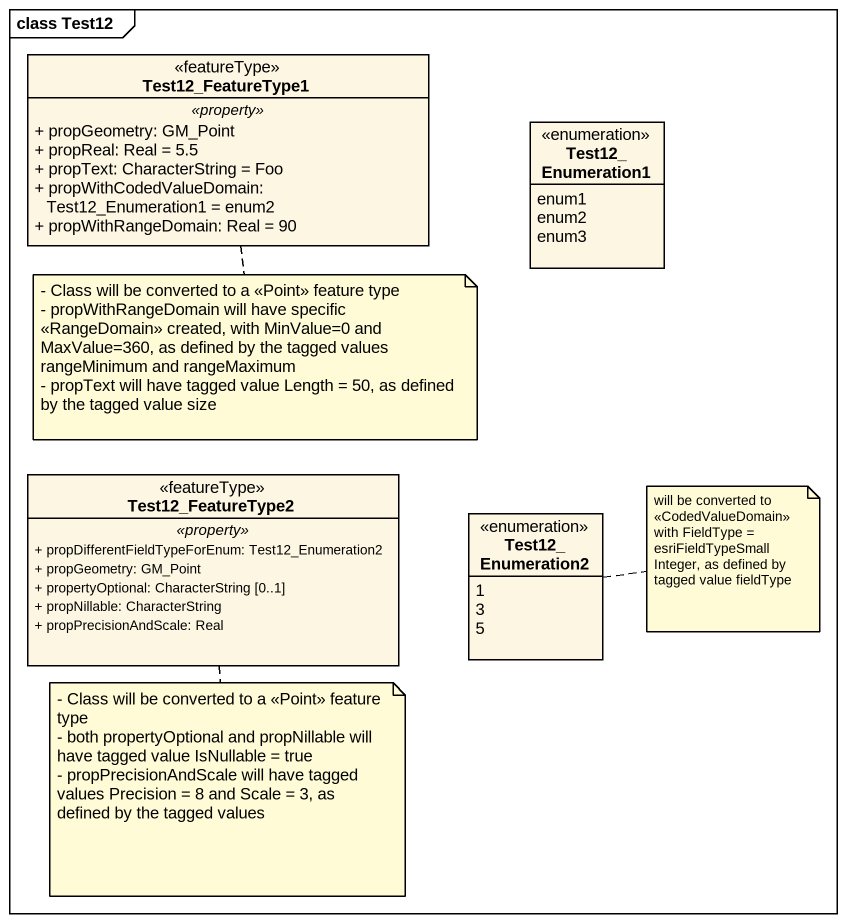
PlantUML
@startuml
mainframe class Test12
hide circle
hide empty members
skinparam classAttributeIconSize 0
class Test12_FeatureType1 <<featureType>> {
  .. <<property>> ..
  + propGeometry: GM_Point
  + propReal: Real = 5.5
  + propText: CharacterString = Foo
  + propWithCodedValueDomain: Test12_Enumeration1 = enum2
  + propWithRangeDomain: Real = 90
}
enum Test12_Enumeration1 {
  enum1
  enum2
  enum3
}
class Test12_FeatureType2 <<featureType>> {
  .. <<property>> ..
  + propDifferentFieldTypeForEnum: Test12_Enumeration2
  + propGeometry: GM_Point
  + propertyOptional: CharacterString [0..1]
  + propNillable: CharacterString
  + propPrecisionAndScale: Real
}
enum Test12_Enumeration2 {
  1
  3
  5
}
note bottom of Test12_FeatureType1
  - Class will be converted to a <<Point>> feature type
  - propWithRangeDomain will have specific <<RangeDomain>> created, with MinValue=0 and MaxValue=360, as defined by the tagged values rangeMinimum and rangeMaximum
  - propText will have tagged value Length = 50, as defined by the tagged value size
end note
note right of Test12_Enumeration2 : will be converted to <<CodedValueDomain>> with FieldType = esriFieldTypeSmallInteger, as defined by tagged value fieldType
note bottom of Test12_FeatureType2
  - Class will be converted to a <<Point>> feature type
  - both propertyOptional and propNillable will have tagged value IsNullable = true
  - propPrecisionAndScale will have tagged values Precision = 8 and Scale = 3, as defined by the tagged values
end note
@enduml
